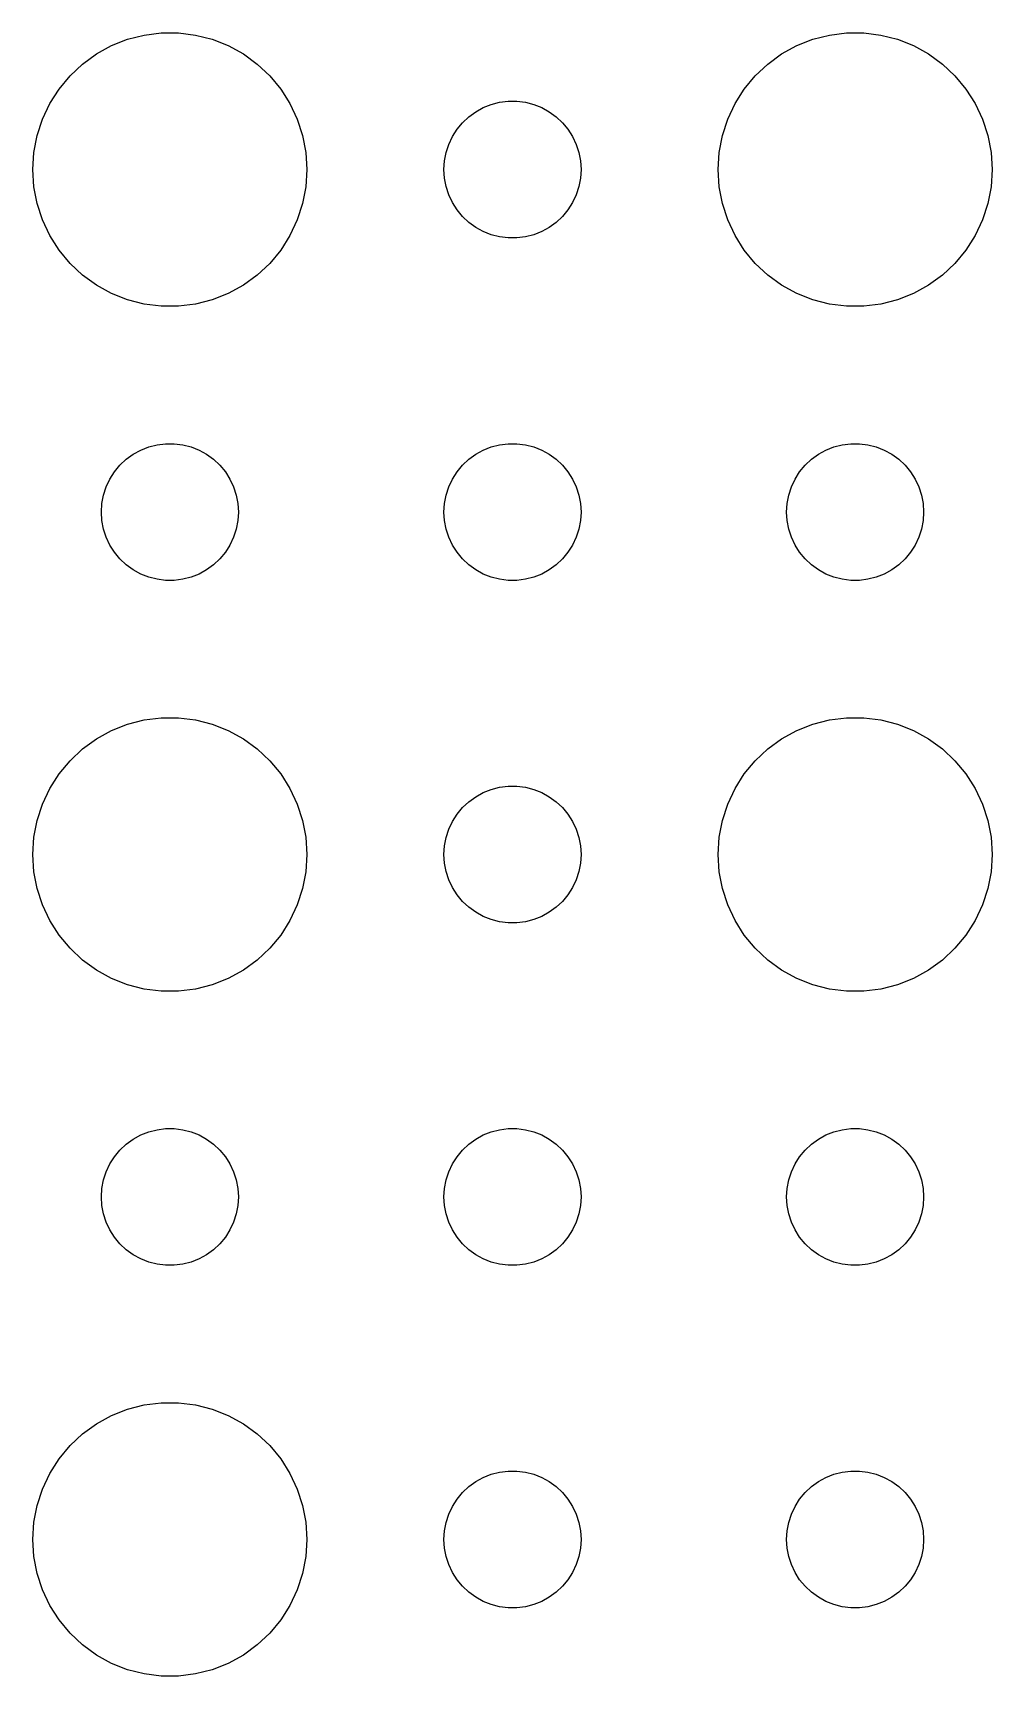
# Model space of a CAD drawing. Header units: metres. Extents: x -69 to 69, y 41 to 179.
# Drawn here: x -18 to 3, y 107.01 to 142.99 of the extents above; entities that cross this region are included whole.
import ezdxf

# ---------------------------------------------------------------- set-up
doc = ezdxf.new("R2010")
doc.units = ezdxf.units.M

msp = doc.modelspace()

# ---------------------------------------------------------------- linework, layer by layer
for p, q in [((-15.927, 142.853), (-15.5621, 142.947)), ((-15.5621, 142.947), (-15.1884, 142.994)), ((-15.1884, 142.994), (-14.8116, 142.994)), ((-14.8116, 142.994), (-14.4379, 142.947)), ((-14.4379, 142.947), (-14.0729, 142.853)), ((-0.92705, 142.853), (-0.56213, 142.947)), ((-0.56213, 142.947), (-0.18837, 142.994)), ((-0.18837, 142.994), (0.18837, 142.994)), ((0.18837, 142.994), (0.56213, 142.947)), ((0.56213, 142.947), (0.92705, 142.853)), ((-16.9123, 142.312), (-16.6075, 142.533)), ((-16.6075, 142.533), (-16.2773, 142.714)), ((-16.2773, 142.714), (-15.927, 142.853)), ((-14.0729, 142.853), (-13.7227, 142.714)), ((-13.7227, 142.714), (-13.3925, 142.533)), ((-13.3925, 142.533), (-13.0877, 142.312)), ((-1.91226, 142.312), (-1.60747, 142.533)), ((-1.60747, 142.533), (-1.27733, 142.714)), ((-1.27733, 142.714), (-0.92705, 142.853)), ((0.92705, 142.853), (1.27733, 142.714)), ((1.27733, 142.714), (1.60747, 142.533)), ((1.60747, 142.533), (1.91226, 142.312)), ((-17.1869, 142.054), (-16.9123, 142.312)), ((-13.0877, 142.312), (-12.8131, 142.054)), ((-2.1869, 142.054), (-1.91226, 142.312)), ((1.91226, 142.312), (2.1869, 142.054)), ((-17.427, 141.763), (-17.1869, 142.054)), ((-12.8131, 142.054), (-12.5729, 141.763)), ((-2.42705, 141.763), (-2.1869, 142.054)), ((2.1869, 142.054), (2.42705, 141.763)), ((-17.7893, 141.104), (-17.6289, 141.445)), ((-17.6289, 141.445), (-17.427, 141.763)), ((-12.5729, 141.763), (-12.3711, 141.445)), ((-12.3711, 141.445), (-12.2107, 141.104)), ((-7.96352, 141.427), (-7.78107, 141.473)), ((-7.78107, 141.473), (-7.59418, 141.497)), ((-7.59418, 141.497), (-7.40581, 141.497)), ((-7.40581, 141.497), (-7.21892, 141.473)), ((-7.21892, 141.473), (-7.03647, 141.427)), ((-2.78932, 141.104), (-2.62891, 141.445)), ((-2.62891, 141.445), (-2.42705, 141.763)), ((2.42705, 141.763), (2.62891, 141.445)), ((2.62891, 141.445), (2.78932, 141.104)), ((-17.9057, 140.746), (-17.7893, 141.104)), ((-12.2107, 141.104), (-12.0942, 140.746)), ((-8.59344, 141.027), (-8.45613, 141.156)), ((-8.45613, 141.156), (-8.30373, 141.266)), ((-8.30373, 141.266), (-8.13866, 141.357)), ((-8.13866, 141.357), (-7.96352, 141.427)), ((-7.03647, 141.427), (-6.86133, 141.357)), ((-6.86133, 141.357), (-6.69626, 141.266)), ((-6.69626, 141.266), (-6.54385, 141.156)), ((-6.54385, 141.156), (-6.40654, 141.027)), ((-2.90575, 140.746), (-2.78932, 141.104)), ((2.78932, 141.104), (2.90575, 140.746)), ((-17.9763, 140.376), (-17.9057, 140.746)), ((-12.0942, 140.746), (-12.0237, 140.376)), ((-8.89465, 140.552), (-8.81445, 140.723)), ((-8.81445, 140.723), (-8.71352, 140.882)), ((-8.71352, 140.882), (-8.59344, 141.027)), ((-6.40654, 141.027), (-6.28647, 140.882)), ((-6.28647, 140.882), (-6.18553, 140.723)), ((-6.18553, 140.723), (-6.10533, 140.552)), ((-2.97633, 140.376), (-2.90575, 140.746)), ((2.90575, 140.746), (2.97633, 140.376)), ((-18, 140), (-17.9763, 140.376)), ((-12.0237, 140.376), (-12, 140)), ((-8.98816, 140.188), (-8.95287, 140.373)), ((-8.95287, 140.373), (-8.89465, 140.552)), ((-6.10533, 140.552), (-6.04712, 140.373)), ((-6.04712, 140.373), (-6.01183, 140.188)), ((-3, 140), (-2.97633, 140.376)), ((2.97633, 140.376), (3, 140)), ((-17.9763, 139.624), (-18, 140)), ((-12, 140), (-12.0237, 139.624)), ((-9, 140), (-8.98816, 140.188)), ((-8.98816, 139.812), (-9, 140)), ((-6.01183, 140.188), (-6, 140)), ((-6, 140), (-6.01183, 139.812)), ((-2.97633, 139.624), (-3, 140)), ((3, 140), (2.97633, 139.624)), ((-8.95287, 139.627), (-8.98816, 139.812)), ((-6.01183, 139.812), (-6.04712, 139.627)), ((-17.9057, 139.254), (-17.9763, 139.624)), ((-12.0237, 139.624), (-12.0942, 139.254)), ((-8.89465, 139.448), (-8.95287, 139.627)), ((-8.81445, 139.277), (-8.89465, 139.448)), ((-8.71352, 139.118), (-8.81445, 139.277)), ((-6.18553, 139.277), (-6.28647, 139.118)), ((-6.10533, 139.448), (-6.18553, 139.277)), ((-6.04712, 139.627), (-6.10533, 139.448)), ((-2.90575, 139.254), (-2.97633, 139.624)), ((2.97633, 139.624), (2.90575, 139.254)), ((-17.7893, 138.896), (-17.9057, 139.254)), ((-12.0942, 139.254), (-12.2107, 138.896)), ((-8.59344, 138.973), (-8.71352, 139.118)), ((-8.45613, 138.844), (-8.59344, 138.973)), ((-6.40654, 138.973), (-6.54385, 138.844)), ((-6.28647, 139.118), (-6.40654, 138.973)), ((-2.78932, 138.896), (-2.90575, 139.254)), ((2.90575, 139.254), (2.78932, 138.896)), ((-17.6289, 138.555), (-17.7893, 138.896)), ((-17.427, 138.237), (-17.6289, 138.555)), ((-12.3711, 138.555), (-12.5729, 138.237)), ((-12.2107, 138.896), (-12.3711, 138.555)), ((-8.30373, 138.734), (-8.45613, 138.844)), ((-8.13866, 138.643), (-8.30373, 138.734)), ((-7.96352, 138.573), (-8.13866, 138.643)), ((-7.78107, 138.527), (-7.96352, 138.573)), ((-7.03647, 138.573), (-7.21892, 138.527)), ((-6.86133, 138.643), (-7.03647, 138.573)), ((-6.69626, 138.734), (-6.86133, 138.643)), ((-6.54385, 138.844), (-6.69626, 138.734)), ((-2.62891, 138.555), (-2.78932, 138.896)), ((-2.42705, 138.237), (-2.62891, 138.555)), ((2.62891, 138.555), (2.42705, 138.237)), ((2.78932, 138.896), (2.62891, 138.555)), ((-17.1869, 137.946), (-17.427, 138.237)), ((-12.5729, 138.237), (-12.8131, 137.946)), ((-7.59418, 138.503), (-7.78107, 138.527)), ((-7.40581, 138.503), (-7.59418, 138.503)), ((-7.21892, 138.527), (-7.40581, 138.503)), ((-2.1869, 137.946), (-2.42705, 138.237)), ((2.42705, 138.237), (2.1869, 137.946)), ((-16.9123, 137.688), (-17.1869, 137.946)), ((-12.8131, 137.946), (-13.0877, 137.688)), ((-1.91226, 137.688), (-2.1869, 137.946)), ((2.1869, 137.946), (1.91226, 137.688)), ((-16.6075, 137.467), (-16.9123, 137.688)), ((-13.0877, 137.688), (-13.3925, 137.467)), ((-1.60747, 137.467), (-1.91226, 137.688)), ((1.91226, 137.688), (1.60747, 137.467)), ((-16.2773, 137.286), (-16.6075, 137.467)), ((-15.927, 137.147), (-16.2773, 137.286)), ((-15.5621, 137.053), (-15.927, 137.147)), ((-14.0729, 137.147), (-14.4379, 137.053)), ((-13.7227, 137.286), (-14.0729, 137.147)), ((-13.3925, 137.467), (-13.7227, 137.286)), ((-1.27733, 137.286), (-1.60747, 137.467)), ((-0.92705, 137.147), (-1.27733, 137.286)), ((-0.56213, 137.053), (-0.92705, 137.147)), ((0.92705, 137.147), (0.56213, 137.053)), ((1.27733, 137.286), (0.92705, 137.147)), ((1.60747, 137.467), (1.27733, 137.286)), ((-15.1884, 137.006), (-15.5621, 137.053)), ((-14.8116, 137.006), (-15.1884, 137.006)), ((-14.4379, 137.053), (-14.8116, 137.006)), ((-0.18837, 137.006), (-0.56213, 137.053)), ((0.18837, 137.006), (-0.18837, 137.006)), ((0.56213, 137.053), (0.18837, 137.006)), ((-15.6387, 133.857), (-15.4635, 133.927)), ((-15.4635, 133.927), (-15.2811, 133.973)), ((-15.2811, 133.973), (-15.0942, 133.997)), ((-15.0942, 133.997), (-14.9058, 133.997)), ((-14.9058, 133.997), (-14.7189, 133.973)), ((-14.7189, 133.973), (-14.5365, 133.927)), ((-14.5365, 133.927), (-14.3613, 133.857)), ((-8.13866, 133.857), (-7.96352, 133.927)), ((-7.96352, 133.927), (-7.78107, 133.973)), ((-7.78107, 133.973), (-7.59418, 133.997)), ((-7.59418, 133.997), (-7.40581, 133.997)), ((-7.40581, 133.997), (-7.21892, 133.973)), ((-7.21892, 133.973), (-7.03647, 133.927)), ((-7.03647, 133.927), (-6.86133, 133.857)), ((-0.63866, 133.857), (-0.46352, 133.927)), ((-0.46352, 133.927), (-0.28107, 133.973)), ((-0.28107, 133.973), (-0.09418, 133.997)), ((-0.09418, 133.997), (0.09418, 133.997)), ((0.09418, 133.997), (0.28107, 133.973)), ((0.28107, 133.973), (0.46352, 133.927)), ((0.46352, 133.927), (0.63866, 133.857)), ((-16.2135, 133.382), (-16.0934, 133.527)), ((-16.0934, 133.527), (-15.9561, 133.656)), ((-15.9561, 133.656), (-15.8037, 133.766)), ((-15.8037, 133.766), (-15.6387, 133.857)), ((-14.3613, 133.857), (-14.1963, 133.766)), ((-14.1963, 133.766), (-14.0439, 133.656)), ((-14.0439, 133.656), (-13.9065, 133.527)), ((-13.9065, 133.527), (-13.7865, 133.382)), ((-8.71352, 133.382), (-8.59344, 133.527)), ((-8.59344, 133.527), (-8.45613, 133.656)), ((-8.45613, 133.656), (-8.30373, 133.766)), ((-8.30373, 133.766), (-8.13866, 133.857)), ((-6.86133, 133.857), (-6.69626, 133.766)), ((-6.69626, 133.766), (-6.54385, 133.656)), ((-6.54385, 133.656), (-6.40654, 133.527)), ((-6.40654, 133.527), (-6.28647, 133.382)), ((-1.21352, 133.382), (-1.09344, 133.527)), ((-1.09344, 133.527), (-0.95613, 133.656)), ((-0.95613, 133.656), (-0.80373, 133.766)), ((-0.80373, 133.766), (-0.63866, 133.857)), ((0.63866, 133.857), (0.80373, 133.766)), ((0.80373, 133.766), (0.95613, 133.656)), ((0.95613, 133.656), (1.09344, 133.527)), ((1.09344, 133.527), (1.21352, 133.382)), ((-16.3947, 133.052), (-16.3145, 133.223)), ((-16.3145, 133.223), (-16.2135, 133.382)), ((-13.7865, 133.382), (-13.6855, 133.223)), ((-13.6855, 133.223), (-13.6053, 133.052)), ((-8.89465, 133.052), (-8.81445, 133.223)), ((-8.81445, 133.223), (-8.71352, 133.382)), ((-6.28647, 133.382), (-6.18553, 133.223)), ((-6.18553, 133.223), (-6.10533, 133.052)), ((-1.39465, 133.052), (-1.31445, 133.223)), ((-1.31445, 133.223), (-1.21352, 133.382)), ((1.21352, 133.382), (1.31445, 133.223)), ((1.31445, 133.223), (1.39465, 133.052)), ((-16.4882, 132.688), (-16.4529, 132.873)), ((-16.4529, 132.873), (-16.3947, 133.052)), ((-13.6053, 133.052), (-13.5471, 132.873)), ((-13.5471, 132.873), (-13.5118, 132.688)), ((-8.98816, 132.688), (-8.95287, 132.873)), ((-8.95287, 132.873), (-8.89465, 133.052)), ((-6.10533, 133.052), (-6.04712, 132.873)), ((-6.04712, 132.873), (-6.01183, 132.688)), ((-1.48816, 132.688), (-1.45287, 132.873)), ((-1.45287, 132.873), (-1.39465, 133.052)), ((1.39465, 133.052), (1.45287, 132.873)), ((1.45287, 132.873), (1.48816, 132.688)), ((-16.5, 132.5), (-16.4882, 132.688)), ((-16.4882, 132.312), (-16.5, 132.5)), ((-13.5118, 132.688), (-13.5, 132.5)), ((-13.5, 132.5), (-13.5118, 132.312)), ((-9, 132.5), (-8.98816, 132.688)), ((-8.98816, 132.312), (-9, 132.5)), ((-6.01183, 132.688), (-6, 132.5)), ((-6, 132.5), (-6.01183, 132.312)), ((-1.5, 132.5), (-1.48816, 132.688)), ((-1.48816, 132.312), (-1.5, 132.5)), ((1.48816, 132.688), (1.5, 132.5)), ((1.5, 132.5), (1.48816, 132.312)), ((-16.4529, 132.127), (-16.4882, 132.312)), ((-16.3947, 131.948), (-16.4529, 132.127)), ((-13.5471, 132.127), (-13.6053, 131.948)), ((-13.5118, 132.312), (-13.5471, 132.127)), ((-8.95287, 132.127), (-8.98816, 132.312)), ((-8.89465, 131.948), (-8.95287, 132.127)), ((-6.04712, 132.127), (-6.10533, 131.948)), ((-6.01183, 132.312), (-6.04712, 132.127)), ((-1.45287, 132.127), (-1.48816, 132.312)), ((-1.39465, 131.948), (-1.45287, 132.127)), ((1.45287, 132.127), (1.39465, 131.948)), ((1.48816, 132.312), (1.45287, 132.127)), ((-16.3145, 131.777), (-16.3947, 131.948)), ((-16.2135, 131.618), (-16.3145, 131.777)), ((-13.6855, 131.777), (-13.7865, 131.618)), ((-13.6053, 131.948), (-13.6855, 131.777)), ((-8.81445, 131.777), (-8.89465, 131.948)), ((-8.71352, 131.618), (-8.81445, 131.777)), ((-6.18553, 131.777), (-6.28647, 131.618)), ((-6.10533, 131.948), (-6.18553, 131.777)), ((-1.31445, 131.777), (-1.39465, 131.948)), ((-1.21352, 131.618), (-1.31445, 131.777)), ((1.31445, 131.777), (1.21352, 131.618)), ((1.39465, 131.948), (1.31445, 131.777)), ((-16.0934, 131.473), (-16.2135, 131.618)), ((-15.9561, 131.344), (-16.0934, 131.473)), ((-13.9065, 131.473), (-14.0439, 131.344)), ((-13.7865, 131.618), (-13.9065, 131.473)), ((-8.59344, 131.473), (-8.71352, 131.618)), ((-8.45613, 131.344), (-8.59344, 131.473)), ((-6.40654, 131.473), (-6.54385, 131.344)), ((-6.28647, 131.618), (-6.40654, 131.473)), ((-1.09344, 131.473), (-1.21352, 131.618)), ((-0.95613, 131.344), (-1.09344, 131.473)), ((1.09344, 131.473), (0.95613, 131.344)), ((1.21352, 131.618), (1.09344, 131.473)), ((-15.8037, 131.234), (-15.9561, 131.344)), ((-15.6387, 131.143), (-15.8037, 131.234)), ((-15.4635, 131.073), (-15.6387, 131.143)), ((-15.2811, 131.027), (-15.4635, 131.073)), ((-15.0942, 131.003), (-15.2811, 131.027)), ((-14.9058, 131.003), (-15.0942, 131.003)), ((-14.7189, 131.027), (-14.9058, 131.003)), ((-14.5365, 131.073), (-14.7189, 131.027)), ((-14.3613, 131.143), (-14.5365, 131.073)), ((-14.1963, 131.234), (-14.3613, 131.143)), ((-14.0439, 131.344), (-14.1963, 131.234)), ((-8.30373, 131.234), (-8.45613, 131.344)), ((-8.13866, 131.143), (-8.30373, 131.234)), ((-7.96352, 131.073), (-8.13866, 131.143)), ((-7.78107, 131.027), (-7.96352, 131.073)), ((-7.59418, 131.003), (-7.78107, 131.027)), ((-7.40581, 131.003), (-7.59418, 131.003)), ((-7.21892, 131.027), (-7.40581, 131.003)), ((-7.03647, 131.073), (-7.21892, 131.027)), ((-6.86133, 131.143), (-7.03647, 131.073)), ((-6.69626, 131.234), (-6.86133, 131.143)), ((-6.54385, 131.344), (-6.69626, 131.234)), ((-0.80373, 131.234), (-0.95613, 131.344)), ((-0.63866, 131.143), (-0.80373, 131.234)), ((-0.46352, 131.073), (-0.63866, 131.143)), ((-0.28107, 131.027), (-0.46352, 131.073)), ((-0.09418, 131.003), (-0.28107, 131.027)), ((0.09418, 131.003), (-0.09418, 131.003)), ((0.28107, 131.027), (0.09418, 131.003)), ((0.46352, 131.073), (0.28107, 131.027)), ((0.63866, 131.143), (0.46352, 131.073)), ((0.80373, 131.234), (0.63866, 131.143)), ((0.95613, 131.344), (0.80373, 131.234)), ((-16.2773, 127.714), (-15.927, 127.853)), ((-15.927, 127.853), (-15.5621, 127.947)), ((-15.5621, 127.947), (-15.1884, 127.994)), ((-15.1884, 127.994), (-14.8116, 127.994)), ((-14.8116, 127.994), (-14.4379, 127.947)), ((-14.4379, 127.947), (-14.0729, 127.853)), ((-14.0729, 127.853), (-13.7227, 127.714)), ((-1.27733, 127.714), (-0.92705, 127.853)), ((-0.92705, 127.853), (-0.56213, 127.947)), ((-0.56213, 127.947), (-0.18837, 127.994)), ((-0.18837, 127.994), (0.18837, 127.994)), ((0.18837, 127.994), (0.56213, 127.947)), ((0.56213, 127.947), (0.92705, 127.853)), ((0.92705, 127.853), (1.27733, 127.714)), ((-16.9123, 127.312), (-16.6075, 127.533)), ((-16.6075, 127.533), (-16.2773, 127.714)), ((-13.7227, 127.714), (-13.3925, 127.533)), ((-13.3925, 127.533), (-13.0877, 127.312)), ((-1.91226, 127.312), (-1.60747, 127.533)), ((-1.60747, 127.533), (-1.27733, 127.714)), ((1.27733, 127.714), (1.60747, 127.533)), ((1.60747, 127.533), (1.91226, 127.312)), ((-17.427, 126.763), (-17.1869, 127.054)), ((-17.1869, 127.054), (-16.9123, 127.312)), ((-13.0877, 127.312), (-12.8131, 127.054)), ((-12.8131, 127.054), (-12.5729, 126.763)), ((-2.42705, 126.763), (-2.1869, 127.054)), ((-2.1869, 127.054), (-1.91226, 127.312)), ((1.91226, 127.312), (2.1869, 127.054)), ((2.1869, 127.054), (2.42705, 126.763)), ((-17.6289, 126.445), (-17.427, 126.763)), ((-12.5729, 126.763), (-12.3711, 126.445)), ((-2.62891, 126.445), (-2.42705, 126.763)), ((2.42705, 126.763), (2.62891, 126.445)), ((-17.7893, 126.104), (-17.6289, 126.445)), ((-12.3711, 126.445), (-12.2107, 126.104)), ((-8.30373, 126.266), (-8.13866, 126.357)), ((-8.13866, 126.357), (-7.96352, 126.427)), ((-7.96352, 126.427), (-7.78107, 126.473)), ((-7.78107, 126.473), (-7.59418, 126.497)), ((-7.59418, 126.497), (-7.40581, 126.497)), ((-7.40581, 126.497), (-7.21892, 126.473)), ((-7.21892, 126.473), (-7.03647, 126.427)), ((-7.03647, 126.427), (-6.86133, 126.357)), ((-6.86133, 126.357), (-6.69626, 126.266)), ((-2.78932, 126.104), (-2.62891, 126.445)), ((2.62891, 126.445), (2.78932, 126.104)), ((-17.9057, 125.746), (-17.7893, 126.104)), ((-12.2107, 126.104), (-12.0942, 125.746)), ((-8.71352, 125.882), (-8.59344, 126.027)), ((-8.59344, 126.027), (-8.45613, 126.156)), ((-8.45613, 126.156), (-8.30373, 126.266)), ((-6.69626, 126.266), (-6.54385, 126.156)), ((-6.54385, 126.156), (-6.40654, 126.027)), ((-6.40654, 126.027), (-6.28647, 125.882)), ((-2.90575, 125.746), (-2.78932, 126.104)), ((2.78932, 126.104), (2.90575, 125.746)), ((-17.9763, 125.376), (-17.9057, 125.746)), ((-12.0942, 125.746), (-12.0237, 125.376)), ((-8.89465, 125.552), (-8.81445, 125.723)), ((-8.81445, 125.723), (-8.71352, 125.882)), ((-6.28647, 125.882), (-6.18553, 125.723)), ((-6.18553, 125.723), (-6.10533, 125.552)), ((-2.97633, 125.376), (-2.90575, 125.746)), ((2.90575, 125.746), (2.97633, 125.376)), ((-18, 125), (-17.9763, 125.376)), ((-12.0237, 125.376), (-12, 125)), ((-8.98816, 125.188), (-8.95287, 125.373)), ((-8.95287, 125.373), (-8.89465, 125.552)), ((-6.10533, 125.552), (-6.04712, 125.373)), ((-6.04712, 125.373), (-6.01183, 125.188)), ((-3, 125), (-2.97633, 125.376)), ((2.97633, 125.376), (3, 125)), ((-17.9763, 124.624), (-18, 125)), ((-12, 125), (-12.0237, 124.624)), ((-9, 125), (-8.98816, 125.188)), ((-8.98816, 124.812), (-9, 125)), ((-6.01183, 125.188), (-6, 125)), ((-6, 125), (-6.01183, 124.812)), ((-2.97633, 124.624), (-3, 125)), ((3, 125), (2.97633, 124.624)), ((-17.9057, 124.254), (-17.9763, 124.624)), ((-12.0237, 124.624), (-12.0942, 124.254)), ((-8.95287, 124.627), (-8.98816, 124.812)), ((-8.89465, 124.448), (-8.95287, 124.627)), ((-6.04712, 124.627), (-6.10533, 124.448)), ((-6.01183, 124.812), (-6.04712, 124.627)), ((-2.90575, 124.254), (-2.97633, 124.624)), ((2.97633, 124.624), (2.90575, 124.254)), ((-17.7893, 123.896), (-17.9057, 124.254)), ((-12.0942, 124.254), (-12.2107, 123.896)), ((-8.81445, 124.277), (-8.89465, 124.448)), ((-8.71352, 124.118), (-8.81445, 124.277)), ((-6.18553, 124.277), (-6.28647, 124.118)), ((-6.10533, 124.448), (-6.18553, 124.277)), ((-2.78932, 123.896), (-2.90575, 124.254)), ((2.90575, 124.254), (2.78932, 123.896)), ((-17.6289, 123.555), (-17.7893, 123.896)), ((-12.2107, 123.896), (-12.3711, 123.555)), ((-8.59344, 123.973), (-8.71352, 124.118)), ((-8.45613, 123.844), (-8.59344, 123.973)), ((-8.30373, 123.734), (-8.45613, 123.844)), ((-6.54385, 123.844), (-6.69626, 123.734)), ((-6.40654, 123.973), (-6.54385, 123.844)), ((-6.28647, 124.118), (-6.40654, 123.973)), ((-2.62891, 123.555), (-2.78932, 123.896)), ((2.78932, 123.896), (2.62891, 123.555)), ((-17.427, 123.237), (-17.6289, 123.555)), ((-12.3711, 123.555), (-12.5729, 123.237)), ((-8.13866, 123.643), (-8.30373, 123.734)), ((-7.96352, 123.573), (-8.13866, 123.643)), ((-7.78107, 123.527), (-7.96352, 123.573)), ((-7.59418, 123.503), (-7.78107, 123.527)), ((-7.40581, 123.503), (-7.59418, 123.503)), ((-7.21892, 123.527), (-7.40581, 123.503)), ((-7.03647, 123.573), (-7.21892, 123.527)), ((-6.86133, 123.643), (-7.03647, 123.573)), ((-6.69626, 123.734), (-6.86133, 123.643)), ((-2.42705, 123.237), (-2.62891, 123.555)), ((2.62891, 123.555), (2.42705, 123.237)), ((-17.1869, 122.946), (-17.427, 123.237)), ((-12.5729, 123.237), (-12.8131, 122.946)), ((-2.1869, 122.946), (-2.42705, 123.237)), ((2.42705, 123.237), (2.1869, 122.946)), ((-16.9123, 122.688), (-17.1869, 122.946)), ((-12.8131, 122.946), (-13.0877, 122.688)), ((-1.91226, 122.688), (-2.1869, 122.946)), ((2.1869, 122.946), (1.91226, 122.688)), ((-16.6075, 122.467), (-16.9123, 122.688)), ((-16.2773, 122.286), (-16.6075, 122.467)), ((-13.3925, 122.467), (-13.7227, 122.286)), ((-13.0877, 122.688), (-13.3925, 122.467)), ((-1.60747, 122.467), (-1.91226, 122.688)), ((-1.27733, 122.286), (-1.60747, 122.467)), ((1.60747, 122.467), (1.27733, 122.286)), ((1.91226, 122.688), (1.60747, 122.467)), ((-15.927, 122.147), (-16.2773, 122.286)), ((-15.5621, 122.053), (-15.927, 122.147)), ((-15.1884, 122.006), (-15.5621, 122.053)), ((-14.8116, 122.006), (-15.1884, 122.006)), ((-14.4379, 122.053), (-14.8116, 122.006)), ((-14.0729, 122.147), (-14.4379, 122.053)), ((-13.7227, 122.286), (-14.0729, 122.147)), ((-0.92705, 122.147), (-1.27733, 122.286)), ((-0.56213, 122.053), (-0.92705, 122.147)), ((-0.18837, 122.006), (-0.56213, 122.053)), ((0.18837, 122.006), (-0.18837, 122.006)), ((0.56213, 122.053), (0.18837, 122.006)), ((0.92705, 122.147), (0.56213, 122.053)), ((1.27733, 122.286), (0.92705, 122.147)), ((-15.9561, 118.656), (-15.8037, 118.766)), ((-15.8037, 118.766), (-15.6387, 118.857)), ((-15.6387, 118.857), (-15.4635, 118.927)), ((-15.4635, 118.927), (-15.2811, 118.973)), ((-15.2811, 118.973), (-15.0942, 118.997)), ((-15.0942, 118.997), (-14.9058, 118.997)), ((-14.9058, 118.997), (-14.7189, 118.973)), ((-14.7189, 118.973), (-14.5365, 118.927)), ((-14.5365, 118.927), (-14.3613, 118.857)), ((-14.3613, 118.857), (-14.1963, 118.766)), ((-14.1963, 118.766), (-14.0439, 118.656)), ((-8.45613, 118.656), (-8.30373, 118.766)), ((-8.30373, 118.766), (-8.13866, 118.857)), ((-8.13866, 118.857), (-7.96352, 118.927)), ((-7.96352, 118.927), (-7.78107, 118.973)), ((-7.78107, 118.973), (-7.59418, 118.997)), ((-7.59418, 118.997), (-7.40581, 118.997)), ((-7.40581, 118.997), (-7.21892, 118.973)), ((-7.21892, 118.973), (-7.03647, 118.927)), ((-7.03647, 118.927), (-6.86133, 118.857)), ((-6.86133, 118.857), (-6.69626, 118.766)), ((-6.69626, 118.766), (-6.54385, 118.656)), ((-0.95613, 118.656), (-0.80373, 118.766)), ((-0.80373, 118.766), (-0.63866, 118.857)), ((-0.63866, 118.857), (-0.46352, 118.927)), ((-0.46352, 118.927), (-0.28107, 118.973)), ((-0.28107, 118.973), (-0.09418, 118.997)), ((-0.09418, 118.997), (0.09418, 118.997)), ((0.09418, 118.997), (0.28107, 118.973)), ((0.28107, 118.973), (0.46352, 118.927)), ((0.46352, 118.927), (0.63866, 118.857)), ((0.63866, 118.857), (0.80373, 118.766)), ((0.80373, 118.766), (0.95613, 118.656)), ((-16.2135, 118.382), (-16.0934, 118.527)), ((-16.0934, 118.527), (-15.9561, 118.656)), ((-14.0439, 118.656), (-13.9065, 118.527)), ((-13.9065, 118.527), (-13.7865, 118.382)), ((-8.71352, 118.382), (-8.59344, 118.527)), ((-8.59344, 118.527), (-8.45613, 118.656)), ((-6.54385, 118.656), (-6.40654, 118.527)), ((-6.40654, 118.527), (-6.28647, 118.382)), ((-1.21352, 118.382), (-1.09344, 118.527)), ((-1.09344, 118.527), (-0.95613, 118.656)), ((0.95613, 118.656), (1.09344, 118.527)), ((1.09344, 118.527), (1.21352, 118.382)), ((-16.4529, 117.873), (-16.3947, 118.052)), ((-16.3947, 118.052), (-16.3145, 118.223)), ((-16.3145, 118.223), (-16.2135, 118.382)), ((-13.7865, 118.382), (-13.6855, 118.223)), ((-13.6855, 118.223), (-13.6053, 118.052)), ((-13.6053, 118.052), (-13.5471, 117.873)), ((-8.95287, 117.873), (-8.89465, 118.052)), ((-8.89465, 118.052), (-8.81445, 118.223)), ((-8.81445, 118.223), (-8.71352, 118.382)), ((-6.28647, 118.382), (-6.18553, 118.223)), ((-6.18553, 118.223), (-6.10533, 118.052)), ((-6.10533, 118.052), (-6.04712, 117.873)), ((-1.45287, 117.873), (-1.39465, 118.052)), ((-1.39465, 118.052), (-1.31445, 118.223)), ((-1.31445, 118.223), (-1.21352, 118.382)), ((1.21352, 118.382), (1.31445, 118.223)), ((1.31445, 118.223), (1.39465, 118.052)), ((1.39465, 118.052), (1.45287, 117.873)), ((-16.5, 117.5), (-16.4882, 117.688)), ((-16.4882, 117.688), (-16.4529, 117.873)), ((-13.5471, 117.873), (-13.5118, 117.688)), ((-13.5118, 117.688), (-13.5, 117.5)), ((-9, 117.5), (-8.98816, 117.688)), ((-8.98816, 117.688), (-8.95287, 117.873)), ((-6.04712, 117.873), (-6.01183, 117.688)), ((-6.01183, 117.688), (-6, 117.5)), ((-1.5, 117.5), (-1.48816, 117.688)), ((-1.48816, 117.688), (-1.45287, 117.873)), ((1.45287, 117.873), (1.48816, 117.688)), ((1.48816, 117.688), (1.5, 117.5)), ((-16.4882, 117.312), (-16.5, 117.5)), ((-13.5, 117.5), (-13.5118, 117.312)), ((-8.98816, 117.312), (-9, 117.5)), ((-6, 117.5), (-6.01183, 117.312)), ((-1.48816, 117.312), (-1.5, 117.5)), ((1.5, 117.5), (1.48816, 117.312)), ((-16.4529, 117.127), (-16.4882, 117.312)), ((-16.3947, 116.948), (-16.4529, 117.127)), ((-13.5471, 117.127), (-13.6053, 116.948)), ((-13.5118, 117.312), (-13.5471, 117.127)), ((-8.95287, 117.127), (-8.98816, 117.312)), ((-8.89465, 116.948), (-8.95287, 117.127)), ((-6.04712, 117.127), (-6.10533, 116.948)), ((-6.01183, 117.312), (-6.04712, 117.127)), ((-1.45287, 117.127), (-1.48816, 117.312)), ((-1.39465, 116.948), (-1.45287, 117.127)), ((1.45287, 117.127), (1.39465, 116.948)), ((1.48816, 117.312), (1.45287, 117.127)), ((-16.3145, 116.777), (-16.3947, 116.948)), ((-16.2135, 116.618), (-16.3145, 116.777)), ((-16.0934, 116.473), (-16.2135, 116.618)), ((-13.7865, 116.618), (-13.9065, 116.473)), ((-13.6855, 116.777), (-13.7865, 116.618)), ((-13.6053, 116.948), (-13.6855, 116.777)), ((-8.81445, 116.777), (-8.89465, 116.948)), ((-8.71352, 116.618), (-8.81445, 116.777)), ((-8.59344, 116.473), (-8.71352, 116.618)), ((-6.28647, 116.618), (-6.40654, 116.473)), ((-6.18553, 116.777), (-6.28647, 116.618)), ((-6.10533, 116.948), (-6.18553, 116.777)), ((-1.31445, 116.777), (-1.39465, 116.948)), ((-1.21352, 116.618), (-1.31445, 116.777)), ((-1.09344, 116.473), (-1.21352, 116.618)), ((1.21352, 116.618), (1.09344, 116.473)), ((1.31445, 116.777), (1.21352, 116.618)), ((1.39465, 116.948), (1.31445, 116.777)), ((-15.9561, 116.344), (-16.0934, 116.473)), ((-15.8037, 116.234), (-15.9561, 116.344)), ((-14.0439, 116.344), (-14.1963, 116.234)), ((-13.9065, 116.473), (-14.0439, 116.344)), ((-8.45613, 116.344), (-8.59344, 116.473)), ((-8.30373, 116.234), (-8.45613, 116.344)), ((-6.54385, 116.344), (-6.69626, 116.234)), ((-6.40654, 116.473), (-6.54385, 116.344)), ((-0.95613, 116.344), (-1.09344, 116.473)), ((-0.80373, 116.234), (-0.95613, 116.344)), ((0.95613, 116.344), (0.80373, 116.234)), ((1.09344, 116.473), (0.95613, 116.344)), ((-15.6387, 116.143), (-15.8037, 116.234)), ((-15.4635, 116.073), (-15.6387, 116.143)), ((-15.2811, 116.027), (-15.4635, 116.073)), ((-15.0942, 116.003), (-15.2811, 116.027)), ((-14.9058, 116.003), (-15.0942, 116.003)), ((-14.7189, 116.027), (-14.9058, 116.003)), ((-14.5365, 116.073), (-14.7189, 116.027)), ((-14.3613, 116.143), (-14.5365, 116.073)), ((-14.1963, 116.234), (-14.3613, 116.143)), ((-8.13866, 116.143), (-8.30373, 116.234)), ((-7.96352, 116.073), (-8.13866, 116.143)), ((-7.78107, 116.027), (-7.96352, 116.073)), ((-7.59418, 116.003), (-7.78107, 116.027)), ((-7.40581, 116.003), (-7.59418, 116.003)), ((-7.21892, 116.027), (-7.40581, 116.003)), ((-7.03647, 116.073), (-7.21892, 116.027)), ((-6.86133, 116.143), (-7.03647, 116.073)), ((-6.69626, 116.234), (-6.86133, 116.143)), ((-0.63866, 116.143), (-0.80373, 116.234)), ((-0.46352, 116.073), (-0.63866, 116.143)), ((-0.28107, 116.027), (-0.46352, 116.073)), ((-0.09418, 116.003), (-0.28107, 116.027)), ((0.09418, 116.003), (-0.09418, 116.003)), ((0.28107, 116.027), (0.09418, 116.003)), ((0.46352, 116.073), (0.28107, 116.027)), ((0.63866, 116.143), (0.46352, 116.073)), ((0.80373, 116.234), (0.63866, 116.143)), ((-16.6075, 112.533), (-16.2773, 112.714)), ((-16.2773, 112.714), (-15.927, 112.853)), ((-15.927, 112.853), (-15.5621, 112.947)), ((-15.5621, 112.947), (-15.1884, 112.994)), ((-15.1884, 112.994), (-14.8116, 112.994)), ((-14.8116, 112.994), (-14.4379, 112.947)), ((-14.4379, 112.947), (-14.0729, 112.853)), ((-14.0729, 112.853), (-13.7227, 112.714)), ((-13.7227, 112.714), (-13.3925, 112.533)), ((-17.1869, 112.054), (-16.9123, 112.312)), ((-16.9123, 112.312), (-16.6075, 112.533)), ((-13.3925, 112.533), (-13.0877, 112.312)), ((-13.0877, 112.312), (-12.8131, 112.054)), ((-17.427, 111.763), (-17.1869, 112.054)), ((-12.8131, 112.054), (-12.5729, 111.763)), ((-17.6289, 111.445), (-17.427, 111.763)), ((-12.5729, 111.763), (-12.3711, 111.445)), ((-17.7893, 111.104), (-17.6289, 111.445)), ((-12.3711, 111.445), (-12.2107, 111.104)), ((-8.45613, 111.156), (-8.30373, 111.266)), ((-8.30373, 111.266), (-8.13866, 111.357)), ((-8.13866, 111.357), (-7.96352, 111.427)), ((-7.96352, 111.427), (-7.78107, 111.473)), ((-7.78107, 111.473), (-7.59418, 111.497)), ((-7.59418, 111.497), (-7.40581, 111.497)), ((-7.40581, 111.497), (-7.21892, 111.473)), ((-7.21892, 111.473), (-7.03647, 111.427)), ((-7.03647, 111.427), (-6.86133, 111.357)), ((-6.86133, 111.357), (-6.69626, 111.266)), ((-6.69626, 111.266), (-6.54385, 111.156)), ((-0.95613, 111.156), (-0.80373, 111.266)), ((-0.80373, 111.266), (-0.63866, 111.357)), ((-0.63866, 111.357), (-0.46352, 111.427)), ((-0.46352, 111.427), (-0.28107, 111.473)), ((-0.28107, 111.473), (-0.09418, 111.497)), ((-0.09418, 111.497), (0.09418, 111.497)), ((0.09418, 111.497), (0.28107, 111.473)), ((0.28107, 111.473), (0.46352, 111.427)), ((0.46352, 111.427), (0.63866, 111.357)), ((0.63866, 111.357), (0.80373, 111.266)), ((0.80373, 111.266), (0.95613, 111.156)), ((-17.9057, 110.746), (-17.7893, 111.104)), ((-12.2107, 111.104), (-12.0942, 110.746)), ((-8.81445, 110.723), (-8.71352, 110.882)), ((-8.71352, 110.882), (-8.59344, 111.027)), ((-8.59344, 111.027), (-8.45613, 111.156)), ((-6.54385, 111.156), (-6.40654, 111.027)), ((-6.40654, 111.027), (-6.28647, 110.882)), ((-6.28647, 110.882), (-6.18553, 110.723)), ((-1.31445, 110.723), (-1.21352, 110.882)), ((-1.21352, 110.882), (-1.09344, 111.027)), ((-1.09344, 111.027), (-0.95613, 111.156)), ((0.95613, 111.156), (1.09344, 111.027)), ((1.09344, 111.027), (1.21352, 110.882)), ((1.21352, 110.882), (1.31445, 110.723)), ((-17.9763, 110.376), (-17.9057, 110.746)), ((-12.0942, 110.746), (-12.0237, 110.376)), ((-8.95287, 110.373), (-8.89465, 110.552)), ((-8.89465, 110.552), (-8.81445, 110.723)), ((-6.18553, 110.723), (-6.10533, 110.552)), ((-6.10533, 110.552), (-6.04712, 110.373)), ((-1.45287, 110.373), (-1.39465, 110.552)), ((-1.39465, 110.552), (-1.31445, 110.723)), ((1.31445, 110.723), (1.39465, 110.552)), ((1.39465, 110.552), (1.45287, 110.373)), ((-18, 110), (-17.9763, 110.376)), ((-12.0237, 110.376), (-12, 110)), ((-9, 110), (-8.98816, 110.188)), ((-8.98816, 110.188), (-8.95287, 110.373)), ((-6.04712, 110.373), (-6.01183, 110.188)), ((-6.01183, 110.188), (-6, 110)), ((-1.5, 110), (-1.48816, 110.188)), ((-1.48816, 110.188), (-1.45287, 110.373)), ((1.45287, 110.373), (1.48816, 110.188)), ((1.48816, 110.188), (1.5, 110)), ((-17.9763, 109.624), (-18, 110)), ((-12, 110), (-12.0237, 109.624)), ((-8.98816, 109.812), (-9, 110)), ((-8.95287, 109.627), (-8.98816, 109.812)), ((-6.01183, 109.812), (-6.04712, 109.627)), ((-6, 110), (-6.01183, 109.812)), ((-1.48816, 109.812), (-1.5, 110)), ((-1.45287, 109.627), (-1.48816, 109.812)), ((1.48816, 109.812), (1.45287, 109.627)), ((1.5, 110), (1.48816, 109.812)), ((-17.9057, 109.254), (-17.9763, 109.624)), ((-12.0237, 109.624), (-12.0942, 109.254)), ((-8.89465, 109.448), (-8.95287, 109.627)), ((-8.81445, 109.277), (-8.89465, 109.448)), ((-6.10533, 109.448), (-6.18553, 109.277)), ((-6.04712, 109.627), (-6.10533, 109.448)), ((-1.39465, 109.448), (-1.45287, 109.627)), ((-1.31445, 109.277), (-1.39465, 109.448)), ((1.39465, 109.448), (1.31445, 109.277)), ((1.45287, 109.627), (1.39465, 109.448)), ((-17.7893, 108.896), (-17.9057, 109.254)), ((-12.0942, 109.254), (-12.2107, 108.896)), ((-8.71352, 109.118), (-8.81445, 109.277)), ((-8.59344, 108.973), (-8.71352, 109.118)), ((-6.28647, 109.118), (-6.40654, 108.973)), ((-6.18553, 109.277), (-6.28647, 109.118)), ((-1.21352, 109.118), (-1.31445, 109.277)), ((-1.09344, 108.973), (-1.21352, 109.118)), ((1.21352, 109.118), (1.09344, 108.973)), ((1.31445, 109.277), (1.21352, 109.118)), ((-17.6289, 108.555), (-17.7893, 108.896)), ((-12.2107, 108.896), (-12.3711, 108.555)), ((-8.45613, 108.844), (-8.59344, 108.973)), ((-8.30373, 108.734), (-8.45613, 108.844)), ((-8.13866, 108.643), (-8.30373, 108.734)), ((-6.69626, 108.734), (-6.86133, 108.643)), ((-6.54385, 108.844), (-6.69626, 108.734)), ((-6.40654, 108.973), (-6.54385, 108.844)), ((-0.95613, 108.844), (-1.09344, 108.973)), ((-0.80373, 108.734), (-0.95613, 108.844)), ((-0.63866, 108.643), (-0.80373, 108.734)), ((0.80373, 108.734), (0.63866, 108.643)), ((0.95613, 108.844), (0.80373, 108.734)), ((1.09344, 108.973), (0.95613, 108.844)), ((-17.427, 108.237), (-17.6289, 108.555)), ((-12.3711, 108.555), (-12.5729, 108.237)), ((-7.96352, 108.573), (-8.13866, 108.643)), ((-7.78107, 108.527), (-7.96352, 108.573)), ((-7.59418, 108.503), (-7.78107, 108.527)), ((-7.40581, 108.503), (-7.59418, 108.503)), ((-7.21892, 108.527), (-7.40581, 108.503)), ((-7.03647, 108.573), (-7.21892, 108.527)), ((-6.86133, 108.643), (-7.03647, 108.573)), ((-0.46352, 108.573), (-0.63866, 108.643)), ((-0.28107, 108.527), (-0.46352, 108.573)), ((-0.09418, 108.503), (-0.28107, 108.527)), ((0.09418, 108.503), (-0.09418, 108.503)), ((0.28107, 108.527), (0.09418, 108.503)), ((0.46352, 108.573), (0.28107, 108.527)), ((0.63866, 108.643), (0.46352, 108.573)), ((-17.1869, 107.946), (-17.427, 108.237)), ((-12.5729, 108.237), (-12.8131, 107.946)), ((-16.9123, 107.688), (-17.1869, 107.946)), ((-16.6075, 107.467), (-16.9123, 107.688)), ((-13.0877, 107.688), (-13.3925, 107.467)), ((-12.8131, 107.946), (-13.0877, 107.688)), ((-16.2773, 107.286), (-16.6075, 107.467)), ((-15.927, 107.147), (-16.2773, 107.286)), ((-13.7227, 107.286), (-14.0729, 107.147)), ((-13.3925, 107.467), (-13.7227, 107.286)), ((-15.5621, 107.053), (-15.927, 107.147)), ((-15.1884, 107.006), (-15.5621, 107.053)), ((-14.8116, 107.006), (-15.1884, 107.006)), ((-14.4379, 107.053), (-14.8116, 107.006)), ((-14.0729, 107.147), (-14.4379, 107.053))]:
    msp.add_line(p, q)

doc.saveas('drawing.dxf')
